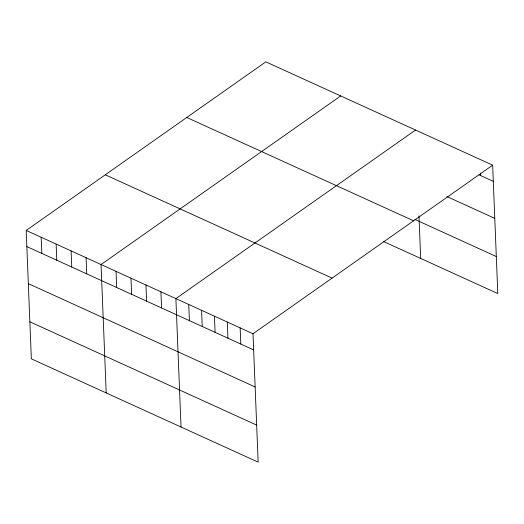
<?xml version="1.0" encoding="UTF-8"?>
<svg xmlns="http://www.w3.org/2000/svg" width="524" height="524" viewBox="0 0 524 524"><rect width="100%" height="100%" fill="white"/><g stroke="black" fill="none" stroke-linecap="round" stroke-linejoin="round"><path stroke-width="0.79" d="M492.645 165.165L253 333.742L258.155 462.148L31.355 358.835L26.2 230.436L265.845 61.852L492.645 165.165L497.8 293.564L383.62 241.557M340.685 95.944L101.047 264.528L106.202 392.928M415.532 130.037L175.887 298.621L181.042 427.021M479.015 174.826L493.294 181.33M446.939 196.579L494.78 218.37M414.923 219.451L496.313 256.531M186.76 117.481L413.56 220.794M105.285 174.8L332.085 278.113M26.2 230.436L253 333.742M26.848 246.594L253.649 349.908M28.335 283.635L255.136 386.948M29.868 321.795L256.668 425.108M480.344 173.051L480.442 175.475M418.977 215.836L420.687 258.443M240.149 327.893L240.798 344.058M227.298 322.037L227.947 338.203M214.447 316.182L215.095 332.347M201.589 310.326L202.244 326.491M188.738 304.47L189.387 320.636M160.92 291.803L161.569 307.968M145.947 284.984L146.602 301.149M130.98 278.165L131.629 294.331M116.014 271.347L116.662 287.506M86.074 257.71L86.722 273.869M71.107 250.891L71.755 267.05M56.14 244.073L56.789 260.232M41.167 237.254L41.815 253.413"/></g></svg>
